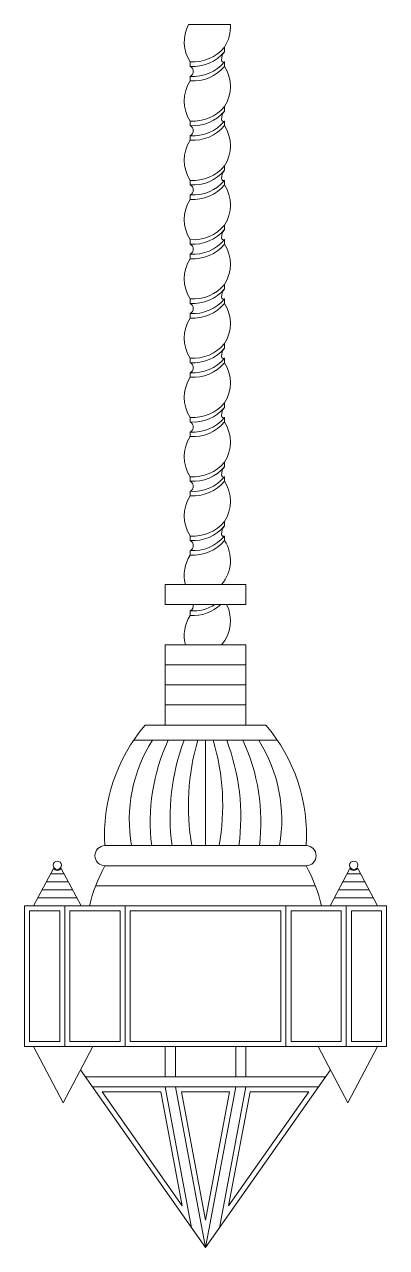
# Model space of a CAD drawing. Header units: millimetres. Extents: x -7623 to 1021, y -3585 to 1235.
# Drawn here: x -5353 to -4993, y -2284 to -1066 of the extents above; entities that cross this region are included whole.
import ezdxf

# ---------------------------------------------------------------- set-up
doc = ezdxf.new("R2010")
doc.units = ezdxf.units.MM
doc.layers.add('Lighting', color=253, linetype='Continuous', lineweight=13)

# ---------------------------------------------------------------- blocks, each defined once
blk = doc.blocks.new('Chandeliers 025')
at = {"color": 0}
for p, q in [((-20.8, 0), (20.8, 0)), ((14.9, -22.7), (14.9, -27.2)), ((-19.1, -37.2), (-19.1, -41.7)), ((14.9, -37.2), (14.9, -41.7)), ((-19.1, -51.7), (-19.1, -56.2)), ((14.9, -81.7), (14.9, -86.2)), ((-19.1, -96.2), (-19.1, -100.7)), ((14.9, -96.2), (14.9, -100.7)), ((-19.1, -110.7), (-19.1, -115.2)), ((14.9, -140.7), (14.9, -145.2)), ((-19.1, -155.2), (-19.1, -159.7)), ((14.9, -155.2), (14.9, -159.7)), ((-19.1, -169.7), (-19.1, -174.2)), ((14.9, -199.7), (14.9, -204.2)), ((-19.1, -214.2), (-19.1, -218.7)), ((14.9, -214.2), (14.9, -218.7)), ((-19.1, -228.7), (-19.1, -233.2)), ((14.9, -258.7), (14.9, -263.2)), ((-19.1, -273.2), (-19.1, -277.7)), ((14.9, -273.2), (14.9, -277.7)), ((-19.1, -287.7), (-19.1, -292.2)), ((14.9, -317.7), (14.9, -322.2)), ((-19.1, -332.2), (-19.1, -336.7)), ((14.9, -332.2), (14.9, -336.7)), ((-19.1, -346.7), (-19.1, -351.2)), ((14.9, -376.7), (14.9, -381.2)), ((-19.1, -391.2), (-19.1, -395.7)), ((14.9, -391.2), (14.9, -395.7)), ((-19.1, -405.7), (-19.1, -410.2)), ((14.9, -435.7), (14.9, -440.2)), ((-19.1, -450.2), (-19.1, -454.7)), ((14.9, -450.2), (14.9, -454.7)), ((-19.1, -464.7), (-19.1, -469.2)), ((14.9, -494.7), (14.9, -499.2)), ((-19.1, -509.2), (-19.1, -513.7)), ((14.9, -509.2), (14.9, -513.7)), ((-19.1, -523.7), (-19.1, -528.2)), ((-43.9, -557.4), (36.1, -557.4)), ((-43.9, -557.4), (-43.9, -577.4)), ((36.1, -557.4), (36.1, -577.4)), ((-43.9, -577.4), (36.1, -577.4)), ((-19.1, -583.7), (-19.1, -588.2)), ((-43.9, -617.4), (36.1, -617.4)), ((-43.9, -617.4), (-43.9, -697.4)), ((36.1, -617.4), (36.1, -697.4)), ((-43.9, -637.4), (36.1, -637.4)), ((-43.9, -657.4), (36.1, -657.4)), ((-43.9, -677.4), (36.1, -677.4)), ((-63.9, -697.4), (56.1, -697.4)), ((-75.3, -712.4), (67.5, -712.4)), ((-3.9, -712.4), (-3.9, -817.4)), ((-103.9, -817.4), (96.1, -817.4)), ((-103.9, -837.4), (96.1, -837.4)), ((-174.9, -877.4), (-155.2, -840.1)), ((-144.6, -845.4), (-158, -845.4)), ((-127.7, -877.4), (-147.4, -840.1)), ((119.9, -877.4), (139.6, -840.1)), ((136.8, -845.4), (150.2, -845.4)), ((167, -877.4), (147.4, -840.1)), ((-136.2, -861.4), (-166.4, -861.4)), ((-140.4, -853.4), (-162.2, -853.4)), ((-113.2, -857.4), (105.4, -857.4)), ((128.3, -861.4), (158.6, -861.4)), ((132.6, -853.4), (154.4, -853.4)), ((-131.9, -869.4), (-170.6, -869.4)), ((124.1, -869.4), (162.8, -869.4)), ((-183.9, -877.4), (176.1, -877.4)), ((-183.9, -877.4), (-183.9, -1017.4)), ((-178.9, -882.4), (-178.9, -1012.4)), ((-148.9, -882.4), (-178.9, -882.4)), ((-148.9, -882.4), (-148.9, -1012.4)), ((-143.9, -877.4), (-143.9, -1017.4)), ((-88.9, -882.4), (-138.9, -882.4)), ((-138.9, -882.4), (-138.9, -1012.4)), ((-88.9, -882.4), (-88.9, -1012.4)), ((-83.9, -877.4), (-83.9, -1017.4)), ((-78.9, -882.4), (71.1, -882.4)), ((-78.9, -882.4), (-78.9, -1012.4)), ((71.1, -882.4), (71.1, -1012.4)), ((76.1, -877.4), (76.1, -1017.4)), ((81.1, -882.4), (81.1, -1012.4)), ((81.1, -882.4), (131.1, -882.4)), ((131.1, -882.4), (131.1, -1012.4)), ((136.1, -877.4), (136.1, -1017.4)), ((141.1, -882.4), (141.1, -1012.4)), ((141.1, -882.4), (171.1, -882.4)), ((171.1, -882.4), (171.1, -1012.4)), ((176.1, -877.4), (176.1, -1017.4)), ((-183.9, -1017.4), (176.1, -1017.4)), ((-148.9, -1012.4), (-178.9, -1012.4)), ((-174.9, -1017.4), (-145.4, -1073.3)), ((-115.9, -1017.4), (-145.4, -1073.3)), ((-88.9, -1012.4), (-138.9, -1012.4)), ((-78.9, -1012.4), (71.1, -1012.4)), ((-43.9, -1017.4), (-43.9, -1047.4)), ((-33.9, -1017.4), (-33.9, -1047.4)), ((26.1, -1017.4), (26.1, -1047.4)), ((36.1, -1017.4), (36.1, -1047.4)), ((81.1, -1012.4), (131.1, -1012.4)), ((108.1, -1017.4), (137.6, -1073.3)), ((167, -1017.4), (137.6, -1073.3)), ((141.1, -1012.4), (171.1, -1012.4)), ((-128.1, -1040.5), (-3.9, -1217.4)), ((120.3, -1040.5), (-3.9, -1217.4)), ((-123.3, -1047.4), (115.4, -1047.4)), ((-116.2, -1057.4), (108.4, -1057.4)), ((-44.1, -1057.4), (-17.8, -1197.7)), ((-33.9, -1057.4), (-3.9, -1217.4)), ((26.1, -1057.4), (-3.9, -1217.4)), ((36.3, -1057.4), (10, -1197.7)), ((-106.6, -1062.4), (-27, -1175.9)), ((-106.6, -1062.4), (-48.2, -1062.4)), ((-48.2, -1062.4), (-27, -1175.9)), ((-27.9, -1062.4), (20.1, -1062.4)), ((-27.9, -1062.4), (-3.9, -1190.3)), ((20.1, -1062.4), (-3.9, -1190.3)), ((98.8, -1062.4), (19.1, -1175.9)), ((40.4, -1062.4), (19.1, -1175.9)), ((40.4, -1062.4), (98.8, -1062.4))]:
    blk.add_line(p, q, dxfattribs=at)
for centre in [(-151.3, -836.9), (143.5, -836.9)]:
    blk.add_circle(centre, 4.09, dxfattribs=at)
for centre, radius, start, end in [((11.2, -17.2), 36.3, 151.7921, 213.3985), ((-15.4, -2.7), 36.3, 326.6015, 4.2202), ((-16.3, 3.3), 40.6, 266.0122, 320.1814), ((-16.3, -1.2), 40.6, 266.0122, 320.1814), ((26.1, -35.9), 14.2, 142.0305, 177.892), ((13.9, -35.5), 1.98, 177.892, 300.889), ((-16.3, -11.2), 40.6, 266.0122, 320.1814), ((-21.8, -46.7), 5.67, 298.0582, 61.9418), ((-16.3, -15.7), 40.6, 266.0122, 320.1814), ((-15.4, -61.7), 36.3, 326.6015, 33.3985), ((11.2, -76.2), 36.3, 146.6015, 213.3985), ((-16.3, -55.7), 40.6, 266.0122, 320.1814), ((-16.3, -60.2), 40.6, 266.0122, 320.1814), ((-16.3, -70.2), 40.6, 266.0122, 320.1814), ((26.1, -94.9), 14.2, 142.0305, 177.892), ((13.9, -94.5), 1.98, 177.892, 300.889), ((-16.3, -74.7), 40.6, 266.0122, 320.1814), ((-21.8, -105.7), 5.67, 298.0582, 61.9418), ((-15.4, -120.7), 36.3, 326.6015, 33.3985), ((11.2, -135.2), 36.3, 146.6015, 213.3985), ((-16.3, -114.7), 40.6, 266.0122, 320.1814), ((-16.3, -119.2), 40.6, 266.0122, 320.1814), ((26.1, -153.9), 14.2, 142.0305, 177.892), ((-16.3, -129.2), 40.6, 266.0122, 320.1814), ((13.9, -153.5), 1.98, 177.892, 300.889), ((-16.3, -133.7), 40.6, 266.0122, 320.1814), ((-21.8, -164.7), 5.67, 298.0582, 61.9418), ((-15.4, -179.7), 36.3, 326.6015, 33.3985), ((11.2, -194.2), 36.3, 146.6015, 213.3985), ((-16.3, -173.7), 40.6, 266.0122, 320.1814), ((-16.3, -178.2), 40.6, 266.0122, 320.1814), ((26.1, -212.9), 14.2, 142.0305, 177.892), ((-16.3, -188.2), 40.6, 266.0122, 320.1814), ((-21.8, -223.7), 5.67, 298.0582, 61.9418), ((-16.3, -192.7), 40.6, 266.0122, 320.1814), ((13.9, -212.5), 1.98, 177.892, 300.889), ((-15.4, -238.7), 36.3, 326.6015, 33.3985), ((11.2, -253.2), 36.3, 146.6015, 213.3985), ((-16.3, -232.7), 40.6, 266.0122, 320.1814), ((-16.3, -237.2), 40.6, 266.0122, 320.1814), ((26.1, -271.9), 14.2, 142.0305, 177.892), ((-16.3, -247.2), 40.6, 266.0122, 320.1814), ((-21.8, -282.7), 5.67, 298.0582, 61.9418), ((-16.3, -251.7), 40.6, 266.0122, 320.1814), ((13.9, -271.5), 1.98, 177.892, 300.889), ((-15.4, -297.7), 36.3, 326.6015, 33.3985), ((11.2, -312.2), 36.3, 146.6015, 213.3985), ((-16.3, -291.7), 40.6, 266.0122, 320.1814), ((-16.3, -296.2), 40.6, 266.0122, 320.1814), ((26.1, -330.9), 14.2, 142.0305, 177.892), ((-16.3, -306.2), 40.6, 266.0122, 320.1814), ((-21.8, -341.7), 5.67, 298.0582, 61.9418), ((-16.3, -310.7), 40.6, 266.0122, 320.1814), ((13.9, -330.5), 1.98, 177.892, 300.889), ((-15.4, -356.7), 36.3, 326.6015, 33.3985), ((11.2, -371.2), 36.3, 146.6015, 213.3985), ((-16.3, -350.7), 40.6, 266.0122, 320.1814), ((-16.3, -355.2), 40.6, 266.0122, 320.1814), ((26.1, -389.9), 14.2, 142.0305, 177.892), ((13.9, -389.5), 1.98, 177.892, 300.889), ((-16.3, -365.2), 40.6, 266.0122, 320.1814), ((-21.8, -400.7), 5.67, 298.0582, 61.9418), ((-16.3, -369.7), 40.6, 266.0122, 320.1814), ((-15.4, -415.7), 36.3, 326.6015, 33.3985), ((11.2, -430.2), 36.3, 146.6015, 213.3985), ((-16.3, -409.7), 40.6, 266.0122, 320.1814), ((-16.3, -414.2), 40.6, 266.0122, 320.1814), ((-16.3, -424.2), 40.6, 266.0122, 320.1814), ((26.1, -448.9), 14.2, 142.0305, 177.892), ((13.9, -448.5), 1.98, 177.892, 300.889), ((-21.8, -459.7), 5.67, 298.0582, 61.9418), ((-16.3, -428.7), 40.6, 266.0122, 320.1814), ((-15.4, -474.7), 36.3, 326.6015, 33.3985), ((11.2, -489.2), 36.3, 146.6015, 213.3985), ((-16.3, -468.7), 40.6, 266.0122, 320.1814), ((-16.3, -473.2), 40.6, 266.0122, 320.1814), ((-16.3, -483.2), 40.6, 266.0122, 320.1814), ((26.1, -507.9), 14.2, 142.0305, 177.892), ((13.9, -507.5), 1.98, 177.892, 300.889), ((-21.8, -518.7), 5.67, 298.0582, 61.9418), ((-16.3, -487.7), 40.6, 266.0122, 320.1814), ((-15.4, -533.7), 36.3, 319.1811, 33.3985), ((11.2, -548.2), 36.3, 146.6015, 194.7491), ((-21.8, -578.7), 5.67, 298.0582, 12.7453), ((-16.3, -543.2), 40.6, 266.0122, 302.4772), ((-16.3, -547.7), 40.6, 266.0122, 312.8831), ((-15.4, -593.7), 36.3, 319.1811, 26.5672), ((11.2, -608.2), 36.3, 146.6015, 194.7491), ((64.1, -806.8), 168.4, 139.499, 183.6311), ((-71.9, -806.8), 168.4, 356.3689, 40.501), ((69.2, -791.8), 148.9, 147.7946, 189.9046), ((134.7, -793.6), 193.6, 155.2061, 187.073), ((176.3, -789), 215.4, 159.1762, 187.5818), ((204.5, -777.2), 225.5, 163.2938, 190.2657), ((-212.3, -777.2), 225.5, 349.7343, 16.7062), ((-184.2, -789), 215.4, 352.4182, 20.8238), ((-142.5, -793.6), 193.6, 352.927, 24.7939), ((-77, -791.8), 148.9, 350.0954, 32.2054), ((-103.9, -827.4), 10, 90, 270), ((96.1, -827.4), 10, 270, 90), ((35.8, -914.4), 159.5, 151.1529, 166.6067), ((-43.6, -914.4), 159.5, 13.3933, 28.8471), ((-151.3, -836.9), 5.09, 220.1063, 319.8937), ((143.5, -836.9), 5.09, 220.1063, 319.8937)]:
    blk.add_arc(centre, radius, start, end, dxfattribs=at)

msp = doc.modelspace()

# ---------------------------------------------------------------- block references
at = {"layer": 'Lighting', "color": 18, "true_color": 0x000000}
msp.add_blockref('Chandeliers 025', (-5168.6, -1066.4, 38751.7), dxfattribs=at)

doc.saveas('drawing.dxf')
